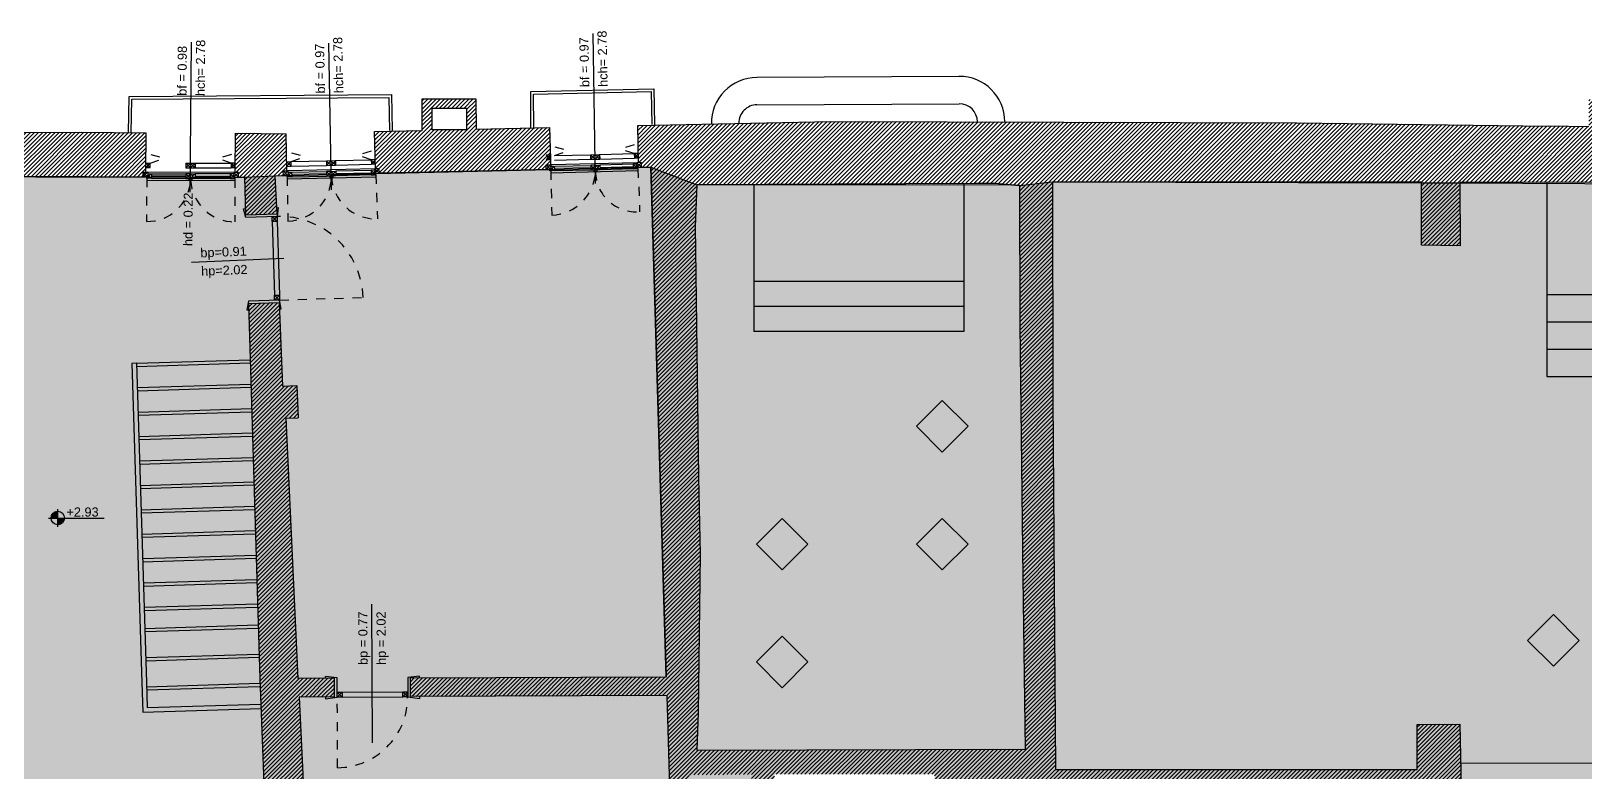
# Model space of a CAD drawing. Header units: millimetres. Extents: x -69 to 235, y 2 to 992.
# Drawn here: x 19.08 to 36.12, y 500.45 to 508.57 of the extents above; entities that cross this region are included whole.
import ezdxf
from ezdxf.enums import TextEntityAlignment as Align

# ---------------------------------------------------------------- set-up
doc = ezdxf.new("R2010")
doc.units = ezdxf.units.MM
doc.header["$LTSCALE"] = 0.01
doc.linetypes.add('HIDDEN2', pattern=[4.7625, 3.175, -1.5875])
for name, color, linetype in [('ob_A_linea_proiezione', 251, 'HIDDEN2'), ('ob_A_linea_v', 7, 'Continuous'), ('ob_A_linea_v2', 251, 'Continuous'), ('ob_A_muro', 1, 'Continuous'), ('ob_A_muro_r', 252, 'Continuous'), ('ob_Q 1_50', 250, 'Continuous'), ('ob_retino chiaro', 254, 'Continuous'), ('ob_serramento_s', 3, 'Continuous')]:
    doc.layers.add(name, color=color, linetype=linetype)
doc.styles.add('STYLE1', font='arial.ttf')

# ---------------------------------------------------------------- blocks, each defined once
blk = doc.blocks.new('hhh-flat-1-flat-1-flat-1-flat-1')
at = {"layer": 'ob_Q 1_50'}
for p, q in [((0.33, 5.61), (0.33, 5.806)), ((0.227, 5.708), (0.84, 5.708)), ((0.257, 5.715), (0.324, 5.781)), ((0.259, 5.708), (0.33, 5.779)), ((0.259, 5.725), (0.313, 5.779)), ((0.264, 5.739), (0.299, 5.775)), ((0.268, 5.708), (0.33, 5.77)), ((0.277, 5.708), (0.33, 5.761)), ((0.286, 5.708), (0.33, 5.752)), ((0.295, 5.708), (0.33, 5.744)), ((0.303, 5.708), (0.33, 5.735)), ((0.312, 5.708), (0.33, 5.726)), ((0.321, 5.708), (0.33, 5.717)), ((0.33, 5.638), (0.401, 5.708)), ((0.33, 5.646), (0.392, 5.708)), ((0.33, 5.655), (0.383, 5.708)), ((0.33, 5.664), (0.374, 5.708)), ((0.33, 5.673), (0.365, 5.708)), ((0.33, 5.682), (0.356, 5.708)), ((0.33, 5.691), (0.348, 5.708)), ((0.33, 5.699), (0.339, 5.708)), ((0.33, 5.708), (0.33, 5.708)), ((0.336, 5.635), (0.404, 5.702)), ((0.347, 5.636), (0.402, 5.692)), ((0.359, 5.64), (0.398, 5.679))]:
    blk.add_line(p, q, dxfattribs=at)
blk.add_circle((0.33, 5.708), 0.0735, dxfattribs=at)

msp = doc.modelspace()

# ---------------------------------------------------------------- hatches: boundary and pattern name
at = {"layer": 'ob_A_muro_r'}
h = msp.add_hatch(dxfattribs=at)
h.set_pattern_fill('ANSI31', color=256, scale=0.01)
h.paths.add_polyline_path([(22.81, 507.1112), (22.8309, 507.1367), (22.8087, 507.1611), (22.8516, 507.1623), (22.8427, 507.4694), (23.368, 507.4823), (23.3664, 507.8291), (23.9557, 507.8289), (23.9579, 507.4959), (24.7639, 507.5134), (24.7764, 507.0549), (23.9561, 507.0372), (22.898, 507.0121), (22.8467, 507.0107), (22.848, 507.012), (22.8467, 507.0599), (22.8458, 507.0607), (22.8546, 507.0609), (22.8531, 507.1123)])
h.paths.add_polyline_path([(23.476, 507.4891), (23.476, 507.7271), (23.8544, 507.7271), (23.8544, 507.4891)], flags=16)
h = msp.add_hatch(dxfattribs=at)
h.set_pattern_fill('ANSI31', color=256, scale=0.01)
h.paths.add_polyline_path([(30.2849, 504.5469), (30.2803, 506.9175), (34.3287, 506.9136), (34.3289, 506.2252), (34.7564, 506.2165), (34.7526, 506.9132), (38.1024, 506.91), (39.5387, 506.8813), (39.5442, 502.9875), (39.5529, 501.5296), (39.5993, 500.5433), (39.2712, 500.5267), (39.2672, 500.0974), (39.7246, 500.0962), (40.0747, 500.0974), (40.0721, 500.3609), (40.2584, 500.3595), (40.2554, 500.5535), (40.0702, 500.5506), (40.0563, 501.9506), (41.4224, 501.939), (41.4275, 501.43), (41.5775, 501.4315), (41.5724, 501.9377), (42.0576, 501.9336), (42.0589, 502.0836), (42.058, 502.0836), (40.0548, 502.1006), (40.0275, 504.846), (40.0098, 506.6325), (40.017, 506.8776), (40.5265, 506.8705), (40.547, 507.4771), (40.1158, 507.4917), (39.5326, 507.4958), (37.8969, 507.5072), (37.8969, 507.8222), (36.1651, 507.8222), (36.1651, 507.5222), (35.7227, 507.5281), (32.9599, 507.5655), (27.8509, 507.5806), (25.7337, 507.5349), (25.7384, 507.1287), (25.7722, 507.1296), (25.7735, 507.08), (25.7737, 507.0798), (25.8735, 507.0788), (26.0439, 501.4904), (23.2381, 501.4788), (23.239, 501.2735), (26.0495, 501.2851), (26.1307, 498.5451), (26.1307, 498.202), (26.9823, 498.202), (27.2064, 498.202), (27.2721, 498.2008), (27.2699, 498.5452), (27.2366, 498.5451), (27.2312, 500.4214), (28.988, 500.422), (28.9867, 499.9992), (29.2148, 500), (34.283, 500.0188), (34.2793, 499.9065), (34.4052, 499.9026), (34.4089, 500.0226), (34.6587, 500.0148), (34.6587, 500.0199), (34.7555, 500.0198), (34.7595, 500.449), (34.7495, 500.9708), (34.2821, 500.9686), (34.2816, 500.4733), (30.3142, 500.4739)])
h.paths.add_polyline_path([(29.9834, 500.6968), (26.3813, 500.6861), (26.3946, 501.1004), (26.4171, 502.8344), (26.3985, 503.6753), (26.3672, 505.9025), (26.3617, 506.4244), (26.3786, 506.8855), (29.4359, 506.8993), (29.643, 506.9018), (29.9229, 506.8766), (29.9263, 505.3492), (29.9584, 502.5788)], flags=16)
h.paths.add_polyline_path([(26.9812, 500.4205), (26.9823, 498.5451), (26.3498, 498.5451), (26.2951, 500.4133)], flags=16)
h = msp.add_hatch(dxfattribs=at)
h.set_pattern_fill('ANSI31', color=256, scale=0.01)
h.paths.add_polyline_path([(20.3816, 507.1249), (20.3587, 507.1), (20.3816, 507.0749), (20.3357, 507.0749), (20.3357, 507.0749), (20.3353, 507.023), (20.3563, 507.023), (20.3563, 506.972), (20.3553, 506.973), (20.3053, 506.9734), (19.6903, 506.9778), (18.5544, 506.9756), (18.3376, 506.9759), (18.3376, 506.9747), (18.3369, 506.9755), (18.2976, 506.9754), (18.2977, 506.9605), (18.2477, 506.9601), (18.2473, 507.0101), (18.2876, 507.0104), (18.2875, 507.0245), (18.2867, 507.0254), (18.3085, 507.0254), (18.3086, 507.077), (18.2656, 507.077), (18.2871, 507.102), (18.2655, 507.127), (18.3085, 507.127), (18.3087, 507.1273), (18.3094, 507.4596), (18.4929, 507.4594), (19.6289, 507.4616), (20.3388, 507.4565), (20.3361, 507.1249)])
h.paths.add_polyline_path([(21.875, 507.446), (21.3188, 507.4533), (21.3161, 507.1218), (21.3164, 507.1218), (21.3161, 507.1215), (21.3153, 507.0199), (21.3511, 507.0199), (21.3523, 507.0211), (21.3523, 506.9699), (21.4172, 506.9709), (21.4302, 506.558), (21.7745, 506.5686), (21.7543, 506.9847), (21.8443, 506.9879), (21.8428, 507.0375), (21.8822, 507.0385)])
h.paths.add_polyline_path([(17.3354, 507.4612), (16.7701, 507.462), (16.7175, 507.4093), (16.7301, 507.3969), (16.7312, 507.1303), (16.7316, 507.1303), (16.7312, 507.1298), (16.7314, 507.0805), (16.7316, 507.0803), (16.7314, 507.0803), (16.7316, 507.0286), (16.7787, 507.0287), (16.7788, 506.9787), (16.8335, 506.9774), (16.8611, 506.4697), (17.0625, 506.4807), (17.1163, 505.4921), (16.915, 505.4812), (17.0396, 503.1931), (17.4713, 503.2167), (17.2664, 506.9776), (17.3043, 506.9777), (17.3041, 507.0274), (17.3345, 507.0274)])
h = msp.add_hatch(dxfattribs=at)
h.set_pattern_fill('ANSI31', color=256, scale=0.01)
h.paths.add_polyline_path([(21.8761, 504.3251), (22.006, 504.331), (21.99, 504.684), (21.8366, 504.6774), (21.8004, 505.592), (21.4604, 505.5815), (21.5874, 501.4705), (21.6551, 499.6521), (22.087, 499.6757), (22.0575, 500.4246), (22.0157, 501.2688), (22.4045, 501.2699), (22.4043, 501.4754), (22.0056, 501.4737)])
at = {"layer": 'ob_retino chiaro'}
h = msp.add_hatch(color=256, dxfattribs=at)
h.dxf.hatch_style = 1
h.paths.add_polyline_path([(11.7456, 506.9862), (16.8335, 506.9774), (21.4173, 506.9699), (21.7543, 506.9847), (25.8735, 507.0788), (26.3786, 506.8855), (29.783, 506.8892), (29.9229, 506.8766), (30.2803, 506.9175), (34.3287, 506.9079), (34.7526, 506.9069), (39.5387, 506.8813), (40.0167, 506.8671), (44.4451, 506.7996), (44.595, 506.7955), (49.6339, 506.6701), (49.7833, 483.6982), (46.6681, 483.3702), (44.8716, 483.2413), (42.0766, 483.0311), (41.6272, 483.0107), (41.3171, 482.8837), (39.7139, 482.7528), (37.8107, 482.5955), (35.4498, 482.3957), (35.4503, 481.2554), (31.3499, 481.2537), (30.9013, 481.2419), (29.5812, 481.2071), (27.159, 481.163), (26.748, 481.1726), (23.7135, 481.1726), (22.2652, 481.1726), (18.2537, 481.1084), (13.7752, 480.9835), (12.777, 480.9518), (12.7606, 481.9534), (12.725, 484.1318), (12.7277, 486.1462), (12.6557, 489.5399), (12.5782, 490.0164), (12.4245, 493.8593), (12.6822, 494.3622), (12.4809, 498.2797), (12.2454, 498.6474), (12.0534, 501.4529), (11.8126, 505.6122)])
h.paths.add_polyline_path([(27.2312, 500.4214), (27.205, 496.4409), (27.2037, 494.3477), (32.3355, 494.3535), (32.3479, 494.3537), (32.3478, 494.3685), (32.653, 494.3716), (32.653, 494.3516), (32.753, 494.3527), (32.7528, 494.3627), (32.9178, 494.3645), (34.0926, 494.3859), (34.2526, 494.3875), (34.2526, 494.4132), (34.2726, 494.4132), (34.2726, 494.4743), (34.6133, 494.4745), (34.6058, 498.1325), (34.6148, 498.5955), (34.6587, 500.0199), (28.9932, 500.0518), (28.988, 500.422)], flags=16)

# ---------------------------------------------------------------- linework, layer by layer
at = {"layer": 'ob_A_linea_proiezione'}
for p, q in [((24.8216, 507.3029), (24.9735, 507.2618)), ((25.6918, 507.3241), (25.5412, 507.2783)), ((25.6934, 507.2287), (25.5412, 507.2783)), ((20.3827, 507.1249), (20.5395, 507.1747)), ((20.3888, 507.22), (20.5395, 507.1747)), ((21.2734, 507.2173), (21.1217, 507.1755)), ((21.2725, 507.1219), (21.1217, 507.1755)), ((21.9292, 507.1403), (22.0845, 507.1944)), ((21.9327, 507.2355), (22.0845, 507.1944)), ((22.807, 507.2565), (22.6565, 507.2107)), ((22.8087, 507.1611), (22.6565, 507.2107)), ((24.8181, 507.2077), (24.9735, 507.2618)), ((20.3462, 506.9586), (20.3416, 506.4841)), ((21.3125, 506.9541), (21.3123, 506.4795)), ((21.8852, 506.9737), (21.8936, 506.489)), ((22.8585, 506.9961), (22.875, 506.5116)), ((24.7775, 507.0408), (24.7878, 506.5543)), ((25.7342, 507.0635), (25.7522, 506.5902)), ((21.8029, 505.6222), (22.7194, 505.6505)), ((22.4388, 500.4942), (22.4357, 501.2688))]:
    msp.add_line(p, q, dxfattribs=at)
for centre, radius, start, end in [((20.3516, 506.9586), 0.4746, 268.78452, 357.1337), ((21.3122, 506.9672), 0.4877, 183.70767, 270.00675), ((21.8844, 506.9749), 0.486, 271.0918, 0.91013), ((22.8614, 507.0029), 0.4915, 182.36453, 271.58943), ((24.7748, 507.0474), 0.4932, 271.51147, 357.98633), ((25.7168, 507.038), 0.4492, 180.93179, 274.51961), ((21.8029, 505.6222), 0.9169, 1.77054, 91.77054), ((22.4344, 501.2676), 0.7734, 270.32726, 4.27846)]:
    msp.add_arc(centre, radius, start, end, dxfattribs=at)
at = {"layer": 'ob_A_linea_v'}
for p, q in [((20.2329, 504.9291, -9.5366), (20.183, 504.9275, -9.5366)), ((20.183, 504.9275, -9.5366), (20.2912, 501.4264)), ((20.2912, 501.4264), (20.3032, 501.1021)), ((20.3032, 501.1021), (21.5976, 501.1421)), ((20.3514, 501.1536), (21.5961, 501.1921))]:
    msp.add_line(p, q, dxfattribs=at)
at = {"layer": 'ob_A_linea_v', "elevation": -9.5366}
for points in [[(20.2327, 504.9291), (21.4791, 504.9676)], [(20.2338, 504.8942), (21.4802, 504.9328)], [(20.2412, 504.6617), (21.4858, 504.7002)], [(20.2423, 504.6269), (21.4869, 504.6654)], [(20.2495, 504.3943), (21.4941, 504.4327)], [(20.2505, 504.3594), (21.4952, 504.3979)], [(20.2577, 504.1267), (21.5009, 504.1651)], [(20.2588, 504.0918), (21.5019, 504.1302)], [(20.266, 503.8582), (21.5091, 503.8966)], [(20.2671, 503.8233), (21.5102, 503.8617)], [(20.2743, 503.5903), (21.5191, 503.6288)], [(20.2754, 503.5555), (21.5202, 503.594)], [(20.2795, 503.3228), (21.5259, 503.3613)], [(20.2805, 503.2879), (21.5269, 503.3264)], [(20.2909, 503.055), (21.5341, 503.0934)], [(20.2919, 503.0201), (21.5352, 503.0586)], [(20.2991, 502.7877), (21.5408, 502.8261)], [(20.3002, 502.7529), (21.5419, 502.7913)], [(20.3074, 502.5203), (21.5476, 502.5586)], [(20.3085, 502.4854), (21.5486, 502.5237)], [(20.3157, 502.2526), (21.5558, 502.2909)], [(20.3168, 502.2177), (21.5569, 502.2561)], [(20.3228, 502.0215), (21.5658, 502.0599)], [(20.3239, 501.9867), (21.5669, 502.0251)], [(20.3327, 501.7016), (21.5726, 501.7399)], [(20.3338, 501.6668), (21.5736, 501.7051)], [(20.3429, 501.3817), (21.5808, 501.42)], [(20.3442, 501.3469), (21.5819, 501.3851)]]:
    msp.add_lwpolyline(points, dxfattribs=at)
at = {"layer": 'ob_A_linea_v'}
msp.add_lwpolyline([(20.2329, 504.9291), (20.3412, 501.4281), (20.3514, 501.1536)], dxfattribs=at)
at = {"layer": 'ob_A_linea_v2'}
for p, q in [((29.2555, 508.0753), (27.0372, 508.063)), ((20.1455, 507.4568), (20.1513, 507.8553)), ((24.5604, 507.509), (24.5575, 507.9076)), ((27.0389, 507.763), (29.2571, 507.7753)), ((20.8759, 507.1216), (21.2725, 507.1219)), ((21.9292, 507.1403), (22.316, 507.1482)), ((22.416, 507.1507), (22.8087, 507.1611)), ((22.4173, 507.1009), (22.8102, 507.1113)), ((25.7222, 507.1285), (24.7853, 507.1047)), ((24.8181, 507.2079), (25.2135, 507.2156)), ((24.8194, 507.1577), (25.2148, 507.1656)), ((25.3135, 507.2182), (25.6935, 507.2285)), ((25.3148, 507.1683), (25.6949, 507.1788)), ((25.6823, 507.1119), (25.3164, 507.1011)), ((20.3458, 506.9581), (20.3461, 506.9366)), ((21.3023, 507.02), (20.3553, 507.0229)), ((20.3962, 506.9577), (20.7756, 506.9549)), ((20.3966, 507.0077), (20.7757, 507.0049)), ((21.2623, 506.9547), (20.8756, 506.9548)), ((21.262, 507.0047), (20.8757, 507.0048)), ((20.8759, 507.0718), (21.2726, 507.0719)), ((21.3123, 506.955), (21.3119, 506.9335)), ((21.8852, 506.9737), (21.8861, 506.9522)), ((22.8467, 507.0607), (21.8921, 507.0379)), ((21.9305, 507.0894), (22.3174, 507.0981)), ((21.9346, 507.0246), (22.319, 507.0313)), ((21.935, 506.9749), (22.3203, 506.9813)), ((22.806, 507.0446), (22.419, 507.0339)), ((22.8085, 506.9944), (22.4203, 506.9839)), ((22.8585, 506.9961), (22.8587, 506.9746)), ((24.7766, 507.0398), (24.7774, 507.0184)), ((24.8262, 507.091), (25.2165, 507.0987)), ((24.8269, 507.0416), (25.2178, 507.0487)), ((25.684, 507.0619), (25.3178, 507.0515)), ((25.734, 507.0636), (25.7342, 507.0421)), ((27.0056, 506.8883), (27.0054, 505.2764)), ((29.3084, 506.9005), (29.3084, 505.2764)), ((35.7049, 506.91), (35.7049, 504.7846)), ((29.3084, 505.8264), (27.0054, 505.8264)), ((35.7049, 505.6846), (38.0274, 505.6846)), ((29.3084, 505.5514), (27.0054, 505.5514)), ((29.3084, 505.2764), (27.0054, 505.2764)), ((35.7049, 505.3846), (38.0274, 505.3846)), ((35.7049, 505.0846), (38.0274, 505.0846)), ((35.7049, 504.7846), (38.0274, 504.7846))]:
    msp.add_line(p, q, dxfattribs=at)
for points in [[(20.1513, 507.8553), (20.1513, 507.8553), (23.0298, 507.8754), (23.0383, 507.4819)], [(20.1755, 507.4563), (20.1809, 507.8255), (23.0004, 507.8452), (23.0083, 507.4812)], [(24.5575, 507.9076), (24.5575, 507.9076), (25.9072, 507.9399), (25.9157, 507.5463)], [(24.5904, 507.5092), (24.5878, 507.8783), (25.8778, 507.9092), (25.8857, 507.5457)], [(20.3461, 506.9372), (21.3119, 506.9341)], [(21.8861, 506.9522), (22.8587, 506.9752)], [(24.7774, 507.0184), (25.7342, 507.0423)], [(34.7577, 500.5457), (39.5993, 500.5433)]]:
    msp.add_lwpolyline(points, dxfattribs=at)
for points in [[(28.7892, 504.2378), (29.072, 504.5207), (29.3549, 504.2378), (29.072, 503.955)], [(27.0327, 502.9454), (27.3155, 503.2283), (27.5983, 502.9454), (27.3155, 502.6626)], [(28.7892, 502.9454), (29.072, 503.2283), (29.3549, 502.9454), (29.072, 502.6626)], [(35.4932, 501.8901), (35.7761, 502.173), (36.0589, 501.8901), (35.7761, 501.6073)], [(27.0327, 501.653), (27.3155, 501.9359), (27.5983, 501.653), (27.3155, 501.3702)]]:
    msp.add_lwpolyline(points, close=True, dxfattribs=at)
for centre, radius, start, end in [((27.0399, 507.5632), 0.4998, 90.30842, 181.15009), ((29.2582, 507.5753), 0.5, 0.3186, 90.3186), ((27.04, 507.563), 0.2, 90.3186, 180.3186), ((29.2582, 507.5753), 0.2, 0.3186, 90.3186)]:
    msp.add_arc(centre, radius, start, end, dxfattribs=at)
at = {"layer": 'ob_A_muro'}
for p, q in [((20.3353, 507.0231), (20.3388, 507.4565)), ((21.3153, 507.0202), (21.3188, 507.4533)), ((21.8823, 507.0372), (21.875, 507.446)), ((25.7384, 507.1279), (25.7337, 507.5345)), ((29.643, 506.9018), (29.4359, 506.8993)), ((29.9229, 506.8766), (29.643, 506.9018)), ((29.9263, 505.3492), (29.9229, 506.8766)), ((30.2803, 506.9175), (30.2849, 504.5469)), ((34.3287, 506.9136), (30.2803, 506.9175)), ((38.1024, 506.91), (34.7526, 506.9132)), ((34.7564, 506.2165), (34.7526, 506.91)), ((26.3672, 505.9025), (26.3985, 503.6753)), ((29.9584, 502.5788), (29.9263, 505.3492)), ((26.3985, 503.6753), (26.4171, 502.8344)), ((26.4171, 502.8344), (26.3946, 501.1004)), ((34.2816, 500.4733), (34.2821, 500.9686))]:
    msp.add_line(p, q, dxfattribs=at)
for points in [[(22.8546, 507.0605), (22.8427, 507.4694), (23.368, 507.4823), (23.3664, 507.8291), (23.9557, 507.8289), (23.9579, 507.4959), (24.7639, 507.5134), (24.7764, 507.0549), (23.9561, 507.0372), (22.898, 507.0121)], [(18.4929, 507.4594), (19.6289, 507.4616)], [(19.6289, 507.4616), (20.3388, 507.4565)], [(21.3188, 507.4533), (21.875, 507.446)], [(25.7337, 507.5349), (27.8509, 507.5806), (32.9599, 507.5655), (35.7227, 507.5281)], [(36.1651, 507.5222), (35.7227, 507.5281)], [(18.5544, 506.9756), (19.6903, 506.9778)], [(19.6903, 506.9778), (20.3057, 506.9732)], [(21.3523, 506.9699), (21.4172, 506.9709)], [(21.4173, 506.9699), (21.4302, 506.558), (21.7745, 506.5686), (21.7543, 506.9847)], [(21.7543, 506.9847), (21.8443, 506.9879)], [(25.7737, 507.0798), (25.8735, 507.0788)], [(25.8735, 507.0788), (26.0439, 501.4904)], [(26.0439, 501.4904), (25.8735, 507.0788)], [(29.4359, 506.8993), (29.4359, 506.8993), (26.3786, 506.8855), (26.3617, 506.4244), (26.3672, 505.9025), (26.3672, 505.9025)], [(34.7564, 506.2165), (34.3289, 506.2252), (34.3287, 506.9079)], [(21.8366, 504.6774), (21.8004, 505.592), (21.4604, 505.5815), (21.5874, 501.4705), (21.655, 499.6524)], [(21.8366, 504.6774), (21.99, 504.684)], [(21.99, 504.684), (22.006, 504.331)], [(30.2849, 504.5469), (30.3142, 500.4739), (34.2816, 500.4733)], [(21.8761, 504.3251), (22.006, 504.331)], [(22.0056, 501.4737), (21.8761, 504.3251)], [(26.3946, 501.1004), (26.3813, 500.6861), (29.9834, 500.6968), (29.9584, 502.5788)], [(26.0495, 501.2851), (23.239, 501.2735), (23.2381, 501.4788), (26.0439, 501.4904)], [(22.4043, 501.4754), (22.0056, 501.4737)], [(22.4045, 501.2699), (22.4045, 501.2699), (22.4043, 501.4754), (22.4043, 501.4754)], [(22.4045, 501.2699), (22.0157, 501.2688)], [(22.0157, 501.2688), (22.0575, 500.4246), (22.087, 499.6754)], [(26.0495, 501.2851), (26.1307, 498.5451)], [(34.2821, 500.9686), (34.7495, 500.9708), (34.7595, 500.449), (34.7595, 500.449), (34.7555, 500.0198), (34.6587, 500.0199), (34.6587, 500.0199)]]:
    msp.add_lwpolyline(points, dxfattribs=at)
msp.add_lwpolyline([(23.476, 507.7271), (23.8544, 507.7271), (23.8544, 507.4891), (23.476, 507.4891)], close=True, dxfattribs=at)
at = {"layer": 'ob_Q 1_50'}
for p, q in [((25.2699, 506.9015), (25.2412, 508.5451)), ((20.8231, 506.8041), (20.8379, 508.4491)), ((22.3708, 506.8318), (22.3426, 508.4387)), ((21.8481, 506.0764), (20.8356, 506.0331)), ((22.8223, 500.768), (22.8163, 502.2856))]:
    msp.add_line(p, q, dxfattribs=at)
at = {"layer": 'ob_retino chiaro'}
msp.add_lwpolyline([(12.5782, 490.0164), (12.4245, 493.8593), (12.6822, 494.3622), (12.4809, 498.2797), (12.2454, 498.6474), (12.0534, 501.4529), (11.8126, 505.6122), (11.7456, 506.9862), (16.8335, 506.9774), (21.4173, 506.9699), (21.7543, 506.9847), (25.8735, 507.0788), (26.3786, 506.8855), (29.783, 506.8892), (29.9229, 506.8766), (30.2803, 506.9175), (34.3287, 506.9079), (34.7526, 506.9069), (39.5387, 506.8813)], dxfattribs=at)
at = {"layer": 'ob_serramento_s'}
for p, q in [((20.3816, 507.1249), (20.3357, 507.0749)), ((20.3361, 507.1249), (20.3816, 507.0749)), ((20.3372, 507.1249), (20.3827, 507.1249)), ((20.3827, 507.0749), (20.3827, 507.1249)), ((20.8261, 507.1218), (20.7747, 507.0717)), ((20.7748, 507.1218), (20.8257, 507.0717)), ((20.7759, 507.1218), (20.7759, 507.0718)), ((20.7759, 507.1218), (20.8759, 507.1218)), ((20.8261, 507.1218), (20.8256, 507.0718)), ((20.8261, 507.1218), (20.8747, 507.0717)), ((20.8748, 507.1217), (20.8261, 507.0717)), ((20.8759, 507.1218), (20.8759, 507.0718)), ((20.8759, 507.0718), (20.8759, 507.1218)), ((21.3164, 507.1218), (21.2725, 507.1219)), ((21.2725, 507.1219), (21.2725, 507.0719)), ((21.2725, 507.1219), (21.3155, 507.0719)), ((21.3164, 507.1218), (21.2725, 507.0717)), ((21.8804, 507.139), (21.9292, 507.1403)), ((21.8804, 507.139), (21.9294, 507.0903)), ((21.928, 507.1402), (21.8835, 507.089)), ((21.9305, 507.0903), (21.9292, 507.1403)), ((22.3149, 507.1481), (22.3671, 507.0995)), ((22.316, 507.1482), (22.416, 507.1508)), ((22.316, 507.1482), (22.3174, 507.0982)), ((22.3662, 507.1495), (22.3162, 507.0981)), ((22.3662, 507.1495), (22.4162, 507.1008)), ((22.4149, 507.1507), (22.3675, 507.0994)), ((22.416, 507.1508), (22.4173, 507.1009)), ((22.4173, 507.1009), (22.416, 507.1508)), ((22.8517, 507.1623), (22.8087, 507.1611)), ((22.8087, 507.1611), (22.81, 507.1112)), ((22.8087, 507.1611), (22.8531, 507.1124)), ((22.8518, 507.1623), (22.81, 507.1112)), ((22.8531, 507.1123), (22.81, 507.1112)), ((24.7256, 507.2135), (24.7711, 507.2147)), ((24.7256, 507.2135), (24.7724, 507.1647)), ((24.7711, 507.2147), (24.7266, 507.1635)), ((24.7266, 507.1635), (24.7724, 507.1647)), ((24.7755, 507.1053), (24.7269, 507.0541)), ((24.7724, 507.1647), (24.7711, 507.2147)), ((25.2135, 507.2156), (25.3135, 507.2183)), ((25.2135, 507.2156), (25.2148, 507.1656)), ((25.2135, 507.2156), (25.2657, 507.1669)), ((25.2648, 507.217), (25.2148, 507.1655)), ((25.2148, 507.1656), (25.3148, 507.1683)), ((25.2648, 507.217), (25.3148, 507.1683)), ((25.3135, 507.2182), (25.2661, 507.1669)), ((25.3135, 507.2183), (25.3148, 507.1683)), ((25.3148, 507.1683), (25.3135, 507.2183)), ((25.6827, 507.1121), (25.7342, 507.0635)), ((25.7365, 507.2299), (25.6934, 507.2287)), ((25.6934, 507.2287), (25.6947, 507.1788)), ((25.6934, 507.2286), (25.7378, 507.1799)), ((25.7365, 507.2298), (25.6947, 507.1786)), ((25.7378, 507.1799), (25.6947, 507.1788)), ((25.7222, 507.1285), (25.7737, 507.0798)), ((25.7724, 507.1297), (25.7237, 507.0785)), ((20.3052, 507.023), (20.3553, 506.973)), ((20.3553, 507.0229), (20.3053, 506.9734)), ((20.3373, 507.0749), (20.3827, 507.0749)), ((20.3956, 507.0079), (20.3456, 506.958)), ((20.3551, 506.998), (20.3956, 506.9579)), ((20.7757, 506.9799), (20.3964, 506.9825)), ((20.7745, 507.0049), (20.8247, 506.9548)), ((20.8247, 507.0047), (20.7756, 506.9549)), ((20.7759, 507.0718), (20.8759, 507.0718)), ((20.8245, 507.0048), (20.8747, 506.9548)), ((20.8747, 507.0047), (20.8246, 506.9548)), ((20.8757, 506.9798), (21.2621, 506.9797)), ((21.2612, 507.005), (21.3113, 506.9549)), ((21.3011, 506.995), (21.2613, 506.955)), ((21.3155, 507.0718), (21.2725, 507.0719)), ((21.3011, 507.0202), (21.3513, 506.9702)), ((21.3513, 507.0201), (21.3013, 506.9702)), ((21.8428, 507.0375), (21.8943, 506.9888)), ((21.893, 507.0387), (21.8443, 506.9879)), ((21.8814, 507.0882), (21.9305, 507.0894)), ((21.9337, 507.0248), (21.885, 506.9736)), ((21.8935, 507.0138), (21.935, 506.9749)), ((22.3197, 507.0063), (21.9351, 506.9996)), ((22.3174, 507.0982), (22.4173, 507.1009)), ((22.3178, 507.0312), (22.3693, 506.9825)), ((22.368, 507.0325), (22.3193, 506.9812)), ((22.3678, 507.0326), (22.4193, 506.9839)), ((22.418, 507.0338), (22.3693, 506.9826)), ((22.4196, 507.0089), (22.8077, 507.0189)), ((22.806, 507.0446), (22.8575, 506.9959)), ((22.8462, 507.0357), (22.8075, 506.9946)), ((22.8455, 507.061), (22.897, 507.0123)), ((22.8957, 507.0622), (22.847, 507.011)), ((24.7254, 507.1041), (24.7769, 507.0554)), ((24.8162, 507.0914), (24.7676, 507.0402)), ((24.776, 507.0804), (24.8176, 507.0414)), ((25.2171, 507.0737), (24.8166, 507.0655)), ((25.2165, 507.0987), (25.2679, 507.05)), ((25.2666, 507.0999), (25.2179, 507.0487)), ((25.2664, 507.1), (25.3179, 507.0513)), ((25.3166, 507.1013), (25.2679, 507.0501)), ((25.3171, 507.0764), (25.6832, 507.0869)), ((25.7229, 507.1032), (25.6841, 507.0622)), ((21.7219, 506.4826), (21.7466, 505.6754)), ((21.7762, 506.4849), (21.8011, 505.6772)), ((22.3063, 501.475), (22.3062, 501.495)), ((22.4882, 501.3224), (23.1542, 501.325)), ((22.3071, 501.2696), (22.3072, 501.2496)), ((22.489, 501.268), (23.1545, 501.2705)), ((23.3367, 501.2739), (23.3362, 501.2539))]:
    msp.add_line(p, q, dxfattribs=at)
for points in [[(24.7254, 507.1041), (24.7754, 507.1054), (24.7767, 507.0554), (24.7267, 507.0541)], [(25.7722, 507.1296), (25.7222, 507.1282), (25.7235, 507.0782), (25.7735, 507.0796)], [(20.3052, 507.023), (20.3563, 507.023), (20.3563, 506.973), (20.3053, 506.9734)], [(20.8247, 507.0047), (20.7757, 507.0049), (20.7756, 506.9549), (20.8244, 506.9548)], [(20.8406, 506.9348), (20.8106, 506.9348), (20.8106, 506.9548), (20.8406, 506.9548)], [(20.8247, 507.0047), (20.8757, 507.0048), (20.8756, 506.9548), (20.8244, 506.9548)], [(21.3523, 507.0199), (21.3023, 507.02), (21.3023, 506.97), (21.3523, 506.9699)], [(21.8428, 507.0375), (21.8939, 507.0389), (21.8953, 506.9889), (21.8443, 506.9879)], [(22.369, 507.0326), (22.319, 507.0313), (22.3203, 506.9813), (22.3703, 506.9826)], [(22.3858, 506.963), (22.3558, 506.9622), (22.3553, 506.9822), (22.3853, 506.983)], [(22.369, 507.0326), (22.419, 507.0339), (22.4203, 506.9839), (22.3703, 506.9826)], [(22.8967, 507.0621), (22.8467, 507.0607), (22.848, 507.0108), (22.898, 507.0121)], [(25.2664, 507.1), (25.2165, 507.0987), (25.2178, 507.0487), (25.2678, 507.05)], [(25.2833, 507.0305), (25.2533, 507.0297), (25.2528, 507.0496), (25.2828, 507.0505)], [(25.2664, 507.1), (25.3164, 507.1014), (25.3178, 507.0514), (25.2678, 507.05)]]:
    msp.add_lwpolyline(points, close=True, dxfattribs=at)
for points in [[(25.7223, 507.1132), (25.6823, 507.1119), (25.684, 507.0619), (25.734, 507.0636), (25.7335, 507.0786)], [(20.3566, 507.008), (20.3966, 507.0077), (20.3962, 506.9577), (20.3462, 506.9581), (20.3463, 506.9731)], [(21.302, 507.005), (21.262, 507.0047), (21.2623, 506.9547), (21.3123, 506.955), (21.3122, 506.97)], [(21.8946, 507.0239), (21.9346, 507.0246), (21.9356, 506.9747), (21.8856, 506.9737), (21.8853, 506.9887)], [(22.8468, 507.0457), (22.8068, 507.0444), (22.8085, 506.9944), (22.8585, 506.9961), (22.858, 507.0111)], [(24.7761, 507.0904), (24.8161, 507.0912), (24.817, 507.0412), (24.767, 507.0402), (24.7668, 507.0552)], [(21.7713, 506.6351), (21.786, 506.6355), (21.7745, 506.5386), (21.4321, 506.5273), (21.4081, 506.6239)], [(21.4081, 506.6239), (21.4281, 506.6245)], [(21.7762, 506.4849), (21.7219, 506.4826), (21.72, 506.5372), (21.7745, 506.5386), (21.7762, 506.4849)], [(21.7762, 506.4849), (21.72, 506.5372)], [(21.7219, 506.4826), (21.7745, 506.5386)], [(21.803, 505.5255), (21.8203, 505.526), (21.802, 505.6222), (21.4604, 505.6115), (21.4424, 505.5144)], [(21.8029, 505.6222), (21.7483, 505.6209), (21.7466, 505.6754), (21.8011, 505.6772), (21.8029, 505.6222)], [(21.8029, 505.6222), (21.7466, 505.6754)], [(21.7483, 505.6209), (21.8011, 505.6772)], [(21.4424, 505.5144), (21.4624, 505.515)], [(22.3072, 501.2496), (22.3072, 501.2496), (22.4344, 501.2688), (22.4344, 501.4778), (22.3062, 501.495)], [(23.3359, 501.4792), (23.3359, 501.4992), (23.2081, 501.4825), (23.2091, 501.2724), (23.3362, 501.2539)], [(22.4882, 501.3224), (22.489, 501.268), (22.4344, 501.2676), (22.4344, 501.3222), (22.4882, 501.3224)], [(22.4882, 501.3224), (22.4344, 501.2676)], [(22.489, 501.268), (22.4344, 501.3222)], [(23.2092, 501.3253), (23.209, 501.2708), (23.1545, 501.2705), (23.1542, 501.325), (23.2092, 501.3253)], [(23.209, 501.2708), (23.1542, 501.325)], [(23.2092, 501.3253), (23.1545, 501.2705)]]:
    msp.add_lwpolyline(points, dxfattribs=at)

# ---------------------------------------------------------------- block references
at = {"layer": 'ob_Q 1_50'}
msp.add_blockref('hhh-flat-1-flat-1-flat-1-flat-1', (19.0397, 497.524), dxfattribs=at)

# ---------------------------------------------------------------- texts
at = {"layer": 'ob_Q 1_50', "style": 'STYLE1'}
for s, rotation, p in [('hch= 2.78', 89.58239, (20.932, 507.8595)), ('hch= 2.78', 91.19636, (22.4528, 507.89)), ('bf = 0.97', 91.19636, (25.1515, 507.9566)), ('hch= 2.78', 91.19636, (25.352, 507.9597)), ('bf = 0.98', 89.58239, (20.7315, 507.8621)), ('bf = 0.97', 91.19636, (22.2523, 507.8869)), ('hd = 0.22', 89.58239, (20.7966, 506.2143)), ('bp=0.91', 2.29426, (20.9333, 506.1392)), ('hp=2.02', 2.29426, (20.9418, 505.9386)), ('bp = 0.77', 90.37903, (22.7185, 501.6205)), ('hp = 2.02', 90.37903, (22.919, 501.6208))]:
    msp.add_text(s, height=0.1, rotation=rotation, dxfattribs=at).set_placement(p, align=Align.MIDDLE_LEFT)
msp.add_attdef('+2.93', text='000', height=0.1, dxfattribs=at).set_placement((19.6409, 503.2476), align=Align.CENTER)

doc.saveas('drawing.dxf')
